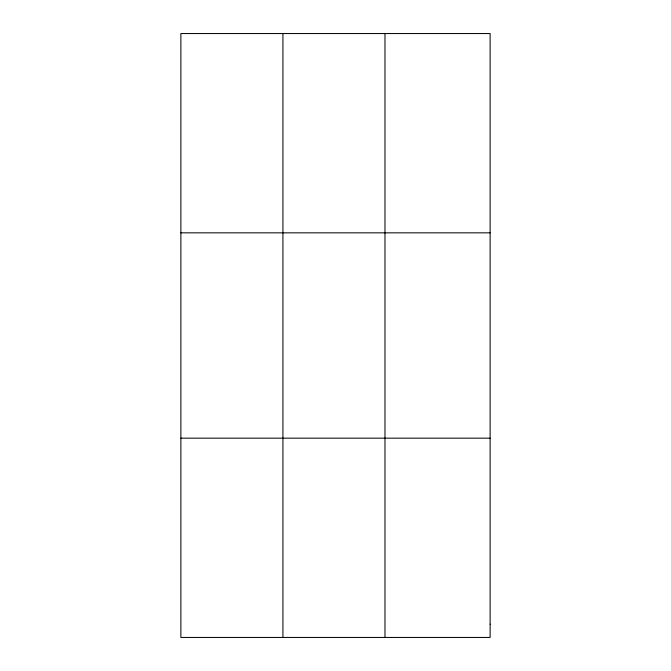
<?xml version="1.0" encoding="UTF-8"?>
<svg xmlns="http://www.w3.org/2000/svg" width="671" height="671" viewBox="0 0 671 671"><rect width="100%" height="100%" fill="white"/><g stroke="black" fill="none" stroke-linecap="round" stroke-linejoin="round"><path stroke-width="1.01" d="M282.927 33.55L282.927 637.45M384.978 33.55L384.978 637.45M180.876 232.837L490.124 232.837M180.876 438.163L490.124 438.163M490.124 624.164L490.124 637.45L180.876 637.45L180.876 33.55L490.124 33.55L490.124 624.164"/></g></svg>
